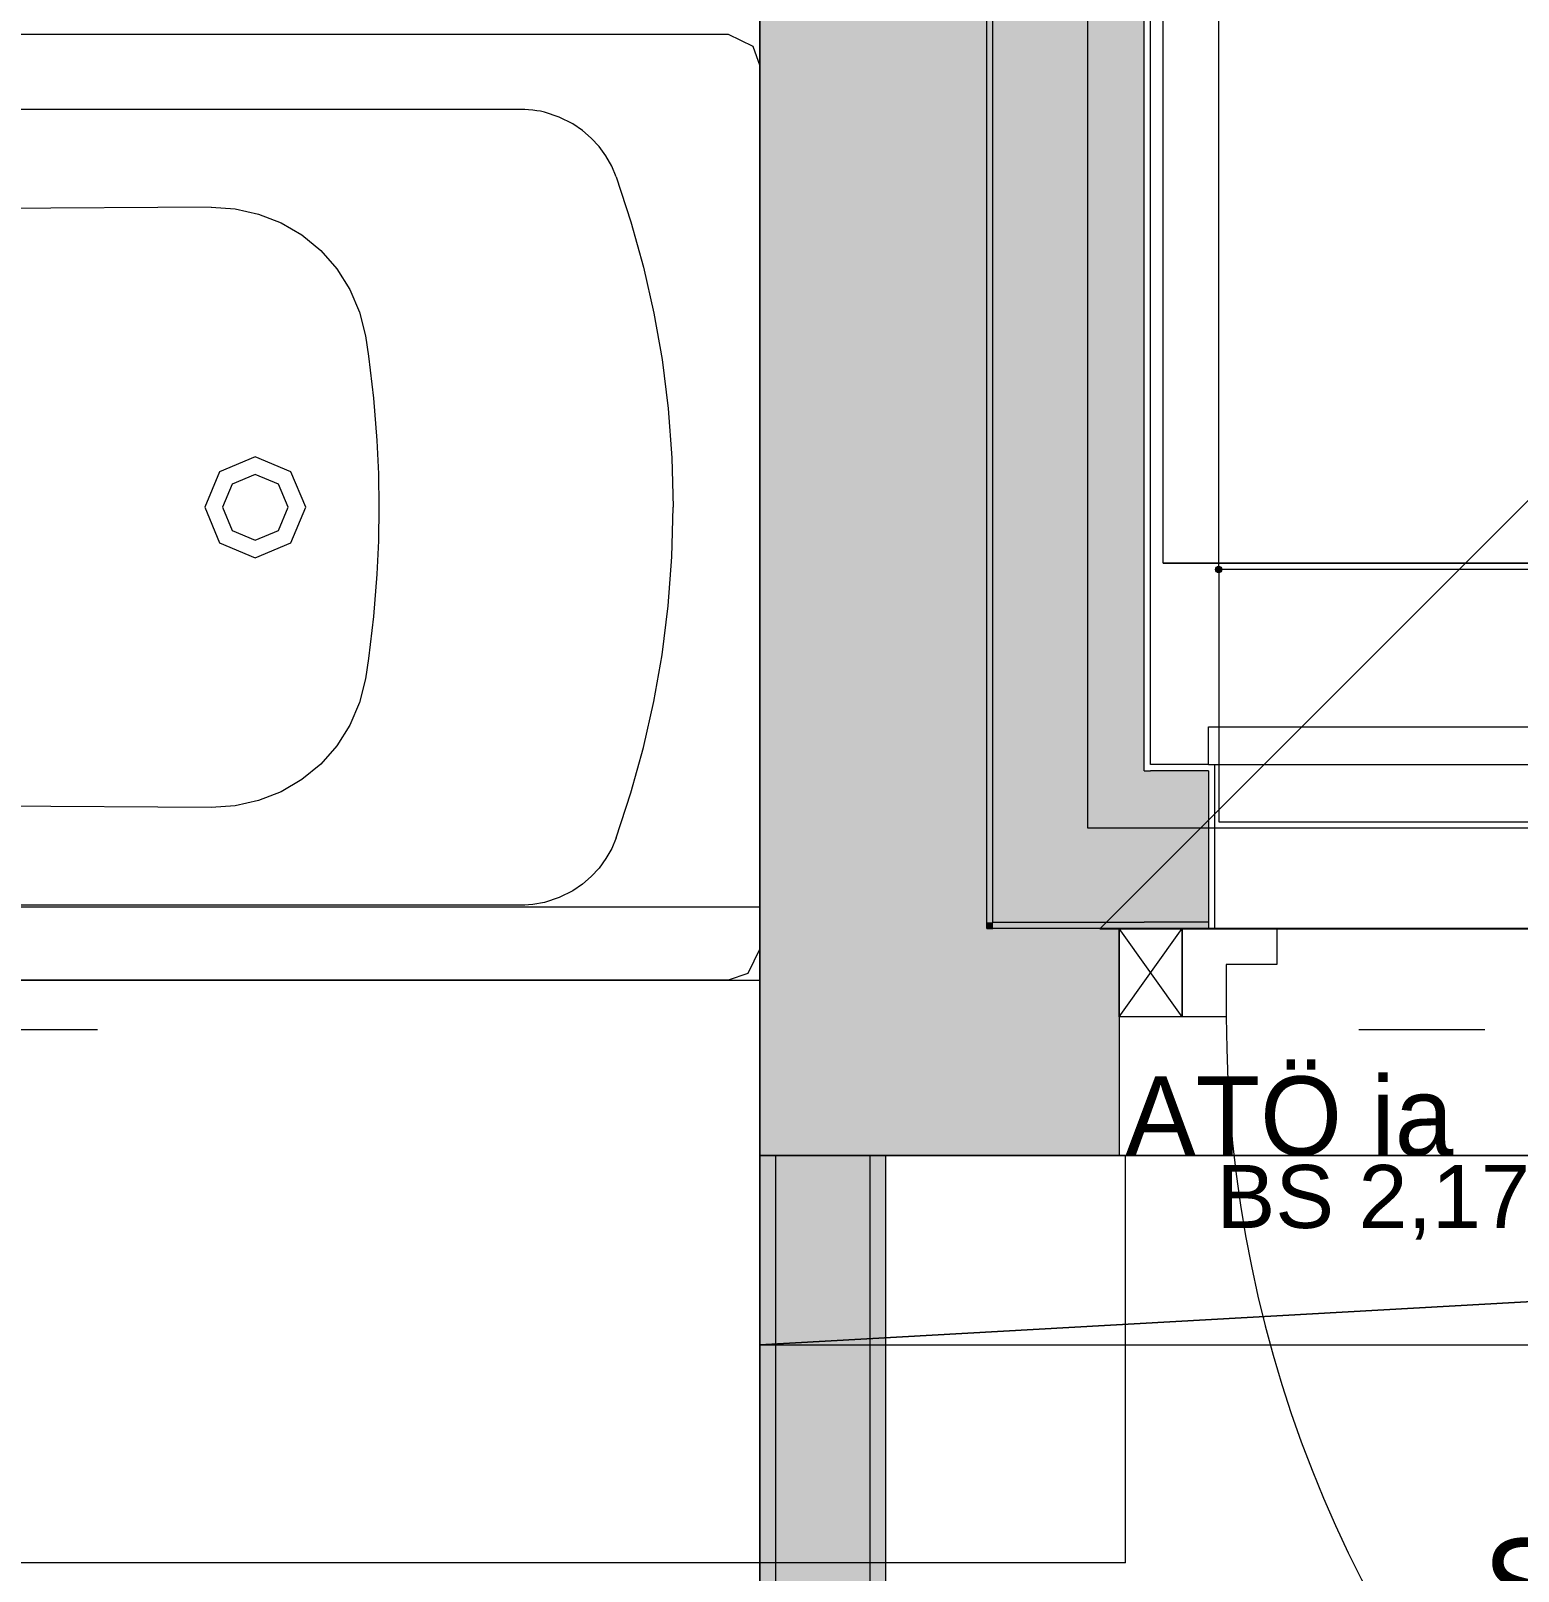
# Model space of a CAD drawing. Header units: metres. Extents: x -4 to 206, y -18 to 45.
# Drawn here: x 37.847 to 39.026, y -4.433 to -3.212 of the extents above; entities that cross this region are included whole.
import ezdxf

# ---------------------------------------------------------------- set-up
doc = ezdxf.new("R2010")
doc.units = ezdxf.units.M
doc.header["$MEASUREMENT"] = 0
for name, pattern in [('Achse', [0.004, 0.002, -0.001, 0, -0.001]), ('Grenzlinie', [0.008, 0.003, -0.005]), ('Schnittlinie', [0.006, 0.003, -0.0015, 0, -0.0015])]:
    doc.linetypes.add(name, pattern=pattern)
for name, color, linetype in [('2._1.DG PP STG2_5_000 Achsraster', 7, 'Continuous'), ('2._1.DG PP STG2_5_110 Wand Aussen', 7, 'Continuous'), ('2._1.DG PP STG2_5_130 Wand Innen', 7, 'Continuous'), ('2._1.DG PP STG2_5_210 Decke', 7, 'Continuous'), ('2._1.DG PP STG2_5_220 Bodenaufbau', 7, 'Continuous'), ('2._1.DG PP STG2_5_220 Bodenaufbau - Außen_ Gefälle', 7, 'Continuous'), ('2._1.DG PP STG2_5_221 Bodenaufbau - Abdichtung', 7, 'Continuous'), ('2._1.DG PP STG2_5_221 Bodenaufbau - Terrassenbelag', 7, 'Continuous'), ('2._1.DG PP STG2_5_270 Deckendurchbruchsymbol', 7, 'Continuous'), ('2._1.DG PP STG2_5_310 Dachkonstruktion massiv', 7, 'Continuous'), ('2._1.DG PP STG2_5_540 Sanitäreinrichtung', 7, 'Continuous'), ('2._1.DG PP STG2_5_611 Entwässerung', 7, 'Continuous'), ('2._1.DG PP STG2_5_815 Raumbegrenzung', 7, 'Continuous'), ('2._1.DG PP STG2_5_945 Einreichplan Beschriftung', 7, 'Continuous'), ('2._1.DG PP STG2_5_955 Polierplan Beschriftung', 7, 'Continuous')]:
    doc.layers.add(name, color=color, linetype=linetype)
doc.styles.add('ERSTELLTER_STIL_1', font='arial.ttf')
doc.styles.add('ERSTELLTER_STIL_2', font='')
doc.styles.get('ERSTELLTER_STIL_2').set_extended_font_data('Eurostile')

msp = doc.modelspace()

# ---------------------------------------------------------------- hatches: boundary and pattern name
at = {"layer": '2._1.DG PP STG2_5_110 Wand Aussen', "linetype": 'Continuous', "lineweight": 13, "true_color": 0xff6400}
for points in [[(38.73, -3.7987), (38.73, -1.3048), (38.61, -1.4519), (38.61, -3.7987)], [(38.73, -3.7987), (38.61, -3.9187), (38.73, -3.9187)], [(38.73, -3.7987), (38.61, -3.7987), (38.61, -3.9187)], [(38.73, -3.9187), (38.781, -3.9187), (38.781, -3.7987), (38.73, -3.7987)]]:
    msp.add_hatch(color=30, dxfattribs=at).paths.add_polyline_path(points)
at = {"layer": '2._1.DG PP STG2_5_110 Wand Aussen', "linetype": 'Continuous', "lineweight": 0, "true_color": 0x373737}
for points in [[(38.61, -3.9187), (38.61, -1.4519), (38.605, -1.4581), (38.605, -3.9187)], [(38.61, -3.9187), (38.605, -3.9237), (38.61, -3.9237)], [(38.61, -3.9187), (38.605, -3.9187), (38.605, -3.9237)], [(38.61, -3.9187), (38.61, -3.9237), (38.71, -3.9237), (38.781, -3.9237), (38.781, -3.9187)]]:
    msp.add_hatch(color=250, dxfattribs=at).paths.add_polyline_path(points)
at = {"layer": '2._1.DG PP STG2_5_110 Wand Aussen', "linetype": 'Continuous', "lineweight": 13, "true_color": 0x3f7f02}
for points in [[(38.605, -3.9237), (38.605, -1.4581), (38.425, -1.6787), (38.425, -3.9237)], [(38.605, -3.9237), (38.425, -4.1037), (38.605, -4.1037)], [(38.605, -3.9237), (38.425, -3.9237), (38.425, -4.1037)], [(38.605, -3.9237), (38.605, -4.1037), (38.71, -4.1037), (38.71, -3.9937), (38.71, -3.9237)]]:
    msp.add_hatch(color=76, dxfattribs=at).paths.add_polyline_path(points)
at = {"layer": '2._1.DG PP STG2_5_130 Wand Innen', "linetype": 'Continuous', "lineweight": 13, "true_color": 0xfb02fe}
for points in [[(38.4375, -5.6648), (38.4375, -4.1037), (38.425, -4.1037), (38.425, -5.6648)], [(38.525, -5.7523), (38.525, -4.1037), (38.5125, -4.1037), (38.5125, -5.7523)]]:
    msp.add_hatch(color=6, dxfattribs=at).paths.add_polyline_path(points)
at = {"layer": '2._1.DG PP STG2_5_130 Wand Innen', "linetype": 'Continuous', "lineweight": 13, "true_color": 0xffaa00}
msp.add_hatch(color=40, dxfattribs=at).paths.add_polyline_path([(38.5125, -5.6773), (38.5125, -4.1037), (38.4375, -4.1037), (38.4375, -5.6773)])
at = {"layer": '2._1.DG PP STG2_5_955 Polierplan Beschriftung', "linetype": 'Continuous', "lineweight": 0, "true_color": 0x000000}
msp.add_hatch(color=18, dxfattribs=at).paths.add_polyline_path([(38.7865, -3.639), (38.7867, -3.64), (38.7873, -3.6408), (38.7881, -3.6413), (38.789, -3.6415), (38.79, -3.6413), (38.7908, -3.6408), (38.7913, -3.64), (38.7915, -3.639), (38.7913, -3.638), (38.7908, -3.6372), (38.79, -3.6367), (38.789, -3.6365), (38.7881, -3.6367), (38.7873, -3.6372), (38.7867, -3.638)])

# ---------------------------------------------------------------- linework, layer by layer
at = {"layer": '2._1.DG PP STG2_5_000 Achsraster', "color": 5, "linetype": 'Achse', "lineweight": 0, "ltscale": 1000}
msp.add_line((31.8, -4.0037), (54.3, -4.0037), dxfattribs=at)
at = {"layer": '2._1.DG PP STG2_5_110 Wand Aussen', "color": 7, "linetype": 'Continuous', "lineweight": 13, "ltscale": 1000}
for p, q in [((38.73, -3.7987), (38.73, -1.3048)), ((38.61, -3.9187), (38.61, -1.4519)), ((38.781, -3.7937), (38.781, -3.7637)), ((38.781, -3.7637), (39.789, -3.7637)), ((38.781, -3.7937), (38.786, -3.7937)), ((38.781, -3.7937), (38.786, -3.7937)), ((38.786, -3.9237), (38.786, -3.7937)), ((38.786, -3.7937), (39.784, -3.7937)), ((38.786, -3.9237), (38.786, -3.7937)), ((38.73, -3.7987), (38.735, -3.7987)), ((38.73, -3.7987), (38.735, -3.7987)), ((38.781, -3.7987), (38.735, -3.7987)), ((38.781, -3.7987), (38.781, -3.9237)), ((38.61, -3.9187), (38.73, -3.9187)), ((38.61, -3.9187), (38.73, -3.9187)), ((38.781, -3.9187), (38.73, -3.9187)), ((38.781, -3.9237), (38.71, -3.9237)), ((38.76, -3.9937), (38.71, -3.9237)), ((38.71, -3.9937), (38.76, -3.9237)), ((38.781, -3.9237), (38.71, -3.9237)), ((38.781, -3.9237), (38.71, -3.9237)), ((38.781, -3.9237), (38.786, -3.9237)), ((38.71, -4.1037), (39.86, -4.1037))]:
    msp.add_line(p, q, dxfattribs=at)
at = {"layer": '2._1.DG PP STG2_5_110 Wand Aussen', "color": 7, "linetype": 'Continuous', "lineweight": 18, "ltscale": 1000}
for p, q in [((38.605, -3.9237), (38.605, -1.4581)), ((38.605, -3.9237), (38.61, -3.9237)), ((38.605, -3.9237), (38.61, -3.9237)), ((38.71, -3.9237), (38.61, -3.9237)), ((38.71, -3.9237), (38.71, -3.9937)), ((38.71, -3.9237), (38.71, -3.9937)), ((38.71, -3.9237), (38.71, -3.9937)), ((38.781, -3.9237), (39.789, -3.9237)), ((38.71, -3.9937), (38.71, -4.1037)), ((38.71, -3.9937), (38.71, -4.1037))]:
    msp.add_line(p, q, dxfattribs=at)
at = {"layer": '2._1.DG PP STG2_5_110 Wand Aussen', "color": 8, "linetype": 'Continuous', "lineweight": 13, "ltscale": 1000}
for p, q in [((38.76, -3.9237), (38.835, -3.9237)), ((38.76, -3.9937), (38.76, -3.9237)), ((38.835, -3.9237), (38.835, -3.9522)), ((38.835, -3.9522), (38.795, -3.9522)), ((38.795, -3.9522), (38.795, -3.9937)), ((38.795, -3.9937), (38.76, -3.9937))]:
    msp.add_line(p, q, dxfattribs=at)
at = {"layer": '2._1.DG PP STG2_5_110 Wand Aussen', "color": 7, "linetype": 'Continuous', "lineweight": 13, "ltscale": 1000, "flags": 128}
for points in [[(38.735, -3.7937), (38.735, -1.2987)], [(38.781, -3.7937), (38.735, -3.7937)]]:
    msp.add_lwpolyline(points, dxfattribs=at)
at = {"layer": '2._1.DG PP STG2_5_110 Wand Aussen', "color": 7, "linetype": 'Continuous', "lineweight": 18, "ltscale": 1000, "flags": 128}
for points in [[(38.425, -1.6787), (38.425, -4.1037)], [(38.425, -4.1037), (38.605, -4.1037)], [(38.605, -4.1037), (38.71, -4.1037)]]:
    msp.add_lwpolyline(points, dxfattribs=at)
at = {"layer": '2._1.DG PP STG2_5_110 Wand Aussen', "color": 7, "linetype": 'Continuous', "lineweight": 13, "ltscale": 1000, "flags": 128}
msp.add_lwpolyline([(38.76, -3.9937), (38.71, -3.9937), (38.71, -3.9237), (38.76, -3.9237)], close=True, dxfattribs=at)
at = {"layer": '2._1.DG PP STG2_5_110 Wand Aussen', "color": 7, "linetype": 'Continuous', "lineweight": 13, "ltscale": 1000}
msp.add_arc((39.775, -3.9937), 0.98, 180, 270, dxfattribs=at)
at = {"layer": '2._1.DG PP STG2_5_130 Wand Innen', "color": 7, "linetype": 'Continuous', "lineweight": 18, "ltscale": 1000}
for p, q in [((38.4375, -4.1037), (38.4375, -5.6773)), ((38.5125, -5.6773), (38.5125, -4.1037))]:
    msp.add_line(p, q, dxfattribs=at)
at = {"layer": '2._1.DG PP STG2_5_130 Wand Innen', "color": 7, "linetype": 'Continuous', "lineweight": 18, "ltscale": 1000, "flags": 128}
for points in [[(38.425, -4.1037), (38.425, -5.6648)], [(38.425, -4.1037), (38.4375, -4.1037)], [(38.4375, -4.1037), (38.5125, -4.1037)], [(38.5125, -4.1037), (38.525, -4.1037)], [(38.525, -5.7648), (38.525, -4.1037)]]:
    msp.add_lwpolyline(points, dxfattribs=at)
at = {"layer": '2._1.DG PP STG2_5_210 Decke', "color": 7, "linetype": 'Continuous', "lineweight": 13, "ltscale": 1000, "true_color": 0xf4f4f4, "flags": 128}
for points in [[(38.685, -2.4937), (38.685, -3.8437), (40.895, -3.8437), (43.455, -3.8437), (45.685, -3.8437), (45.685, -2.5737), (45.405, -2.5737), (45.405, -1.5487), (45.395, -1.5487), (45.395, -1.0837), (44.275, -1.0837), (44.275, -2.3837), (44.145, -2.3837), (44.145, -2.5637), (43.645, -2.5637), (43.645, -2.4237), (40.595, -2.4237), (40.595, -2.5237), (40.015, -2.5237), (40.015, -1.0737), (38.935, -1.0737), (38.935, -2.1437), (38.875, -2.1437), (38.875, -2.4937)], [(33.485, -1.9936), (33.4967, -11.3837), (42.835, -11.3837), (42.835, -10.8837), (45.685, -10.8837), (45.685, -9.9837), (52.0258, -9.9837), (52.06, -1.993), (52.0632, -1.4987), (45.765, -1.4987), (45.765, -3.9237), (43.155, -3.9237), (43.155, -5.8737), (41.175, -5.8737), (41.175, -3.9237), (38.605, -3.9237), (38.605, -1.4987), (33.485, -1.4987)]]:
    msp.add_lwpolyline(points, close=True, dxfattribs=at)
at = {"layer": '2._1.DG PP STG2_5_210 Decke', "color": 7, "linetype": 'Schnittlinie', "lineweight": 13, "ltscale": 1000, "flags": 128}
msp.add_lwpolyline([(38.685, -3.8437), (40.915, -3.8437), (43.435, -3.8437), (45.685, -3.8437), (45.685, -2.5737), (45.405, -2.5737), (45.405, -1.0737), (38.935, -1.0737), (38.935, -2.5337), (38.685, -2.5337)], close=True, dxfattribs=at)
at = {"layer": '2._1.DG PP STG2_5_220 Bodenaufbau', "color": 7, "linetype": 'Continuous', "lineweight": 13, "ltscale": 1000, "true_color": 0xf4f4f4, "flags": 128}
msp.add_lwpolyline([(38.425, -1.6787), (33.6646, -1.6787), (33.6765, -11.2037), (42.655, -11.2037), (42.655, -10.7037), (45.505, -10.7037), (45.505, -9.8037), (51.8466, -9.8037), (51.8814, -1.6787), (45.945, -1.6787), (45.945, -4.1037), (43.335, -4.1037), (43.335, -6.0537), (40.995, -6.0537), (40.995, -4.1037), (38.425, -4.1037)], close=True, dxfattribs=at)
at = {"layer": '2._1.DG PP STG2_5_220 Bodenaufbau - Außen_ Gefälle', "color": 7, "linetype": 'Schnittlinie', "lineweight": 13, "ltscale": 1000, "flags": 128}
msp.add_lwpolyline([(38.685, -2.5337), (38.685, -3.8437), (40.915, -3.8437), (40.915, -3.5937), (43.435, -3.5937), (43.435, -3.8437), (45.685, -3.8437), (45.685, -2.5737), (45.405, -2.5737), (45.405, -1.0737), (38.935, -1.0737), (38.935, -2.5337)], close=True, dxfattribs=at)
at = {"layer": '2._1.DG PP STG2_5_221 Bodenaufbau - Abdichtung', "color": 171, "linetype": 'Schnittlinie', "lineweight": 13, "ltscale": 1000, "true_color": 0x6c6cff, "flags": 128}
for points in [[(40.145, -2.4737), (38.6948, -3.9239)], [(38.695, -3.9237), (40.145, -2.4737)], [(38.605, -3.9237), (38.605, -2.5337)], [(38.6948, -3.9239), (38.605, -3.9237)], [(38.6948, -3.9239), (41.225, -3.9239)], [(41.225, -3.9237), (38.695, -3.9237)]]:
    msp.add_lwpolyline(points, dxfattribs=at)
at = {"layer": '2._1.DG PP STG2_5_221 Bodenaufbau - Terrassenbelag', "color": 7, "linetype": 'Continuous', "lineweight": 18, "ltscale": 1000, "flags": 128}
for points in [[(38.7449, -3.634), (38.7449, -2.4737)], [(39.784, -3.634), (38.7449, -3.634)], [(39.784, -3.6342), (38.7449, -3.6342)]]:
    msp.add_lwpolyline(points, dxfattribs=at)
at = {"layer": '2._1.DG PP STG2_5_270 Deckendurchbruchsymbol', "color": 1, "linetype": 'Continuous', "lineweight": 0, "ltscale": 1000, "flags": 128}
for points in [[(40.4798, -4.1384), (40.595, -4.1037), (38.425, -4.1037), (38.425, -4.2537)], [(38.425, -4.2537), (40.595, -4.2537), (40.595, -4.1037), (40.4798, -4.1384)]]:
    msp.add_lwpolyline(points, close=True, dxfattribs=at)
at = {"layer": '2._1.DG PP STG2_5_310 Dachkonstruktion massiv', "color": 8, "linetype": 'Schnittlinie', "lineweight": 13, "ltscale": 1000}
msp.add_line((37.8142, -3.9065), (38.425, -3.9065), dxfattribs=at)
at = {"layer": '2._1.DG PP STG2_5_310 Dachkonstruktion massiv', "color": 8, "linetype": 'Schnittlinie', "lineweight": 13, "ltscale": 1000, "flags": 128}
for points in [[(38.715, -4.4265), (36.1848, -4.4265), (36.1848, -2.5387)], [(38.715, -4.4265), (38.715, -4.1037)]]:
    msp.add_lwpolyline(points, dxfattribs=at)
at = {"layer": '2._1.DG PP STG2_5_540 Sanitäreinrichtung', "color": 150, "linetype": 'Continuous', "lineweight": 13, "ltscale": 1000, "true_color": 0x0f7ffe}
for p, q in [((38.2355, -3.2743), (36.9146, -3.2743)), ((38.2387, -3.2743), (38.2355, -3.2743)), ((38.2418, -3.2745), (38.2387, -3.2743)), ((38.245, -3.2748), (38.2418, -3.2745)), ((38.2482, -3.2753), (38.245, -3.2748)), ((38.2513, -3.2758), (38.2482, -3.2753)), ((38.2544, -3.2765), (38.2513, -3.2758)), ((38.266, -3.2803), (38.2544, -3.2765)), ((38.2769, -3.2857), (38.266, -3.2803)), ((38.2845, -3.2909), (38.2769, -3.2857)), ((38.2915, -3.297), (38.2845, -3.2909)), ((38.2977, -3.3038), (38.2915, -3.297)), ((38.3031, -3.3112), (38.2977, -3.3038)), ((38.3077, -3.3192), (38.3031, -3.3112)), ((38.3112, -3.3277), (38.3077, -3.3192)), ((38.3112, -3.3277), (38.3229, -3.3633)), ((37.9901, -3.3518), (37.695, -3.3534)), ((37.9901, -3.3518), (38.0092, -3.3531)), ((38.0092, -3.3531), (38.0277, -3.3573)), ((38.0277, -3.3573), (38.0455, -3.3643)), ((38.0455, -3.3643), (38.0619, -3.3738)), ((38.3229, -3.3633), (38.3329, -3.3993)), ((38.0619, -3.3738), (38.0769, -3.3862)), ((38.0769, -3.3862), (38.0897, -3.4007)), ((38.0897, -3.4007), (38.1001, -3.4171)), ((38.3329, -3.3993), (38.3411, -3.4358)), ((38.1001, -3.4171), (38.1077, -3.4349)), ((38.1077, -3.4349), (38.1123, -3.4537)), ((38.3411, -3.4358), (38.3476, -3.4726)), ((38.1123, -3.4537), (38.1147, -3.4698)), ((38.1147, -3.4698), (38.1188, -3.5033)), ((38.3476, -3.4726), (38.3525, -3.5115)), ((38.1188, -3.5033), (38.1215, -3.5368)), ((38.3525, -3.5115), (38.3554, -3.5506)), ((38.1215, -3.5368), (38.1227, -3.5633)), ((38.3554, -3.5506), (38.3564, -3.5897)), ((38.1227, -3.5633), (38.1231, -3.5897)), ((38.1231, -3.5897), (38.1227, -3.6162)), ((38.3554, -3.6289), (38.3564, -3.5897)), ((38.1227, -3.6162), (38.1215, -3.6426)), ((38.3525, -3.6679), (38.3554, -3.6289)), ((38.1215, -3.6426), (38.1188, -3.6762)), ((38.3476, -3.7068), (38.3525, -3.6679)), ((38.1188, -3.6762), (38.1147, -3.7096)), ((38.1147, -3.7096), (38.1123, -3.7257)), ((38.3411, -3.7437), (38.3476, -3.7068)), ((38.1123, -3.7257), (38.1077, -3.7445)), ((38.1077, -3.7445), (38.1001, -3.7624)), ((38.3329, -3.7801), (38.3411, -3.7437)), ((38.1001, -3.7624), (38.0897, -3.7788)), ((38.0897, -3.7788), (38.0769, -3.7933)), ((38.3229, -3.8162), (38.3329, -3.7801)), ((38.0769, -3.7933), (38.0619, -3.8056)), ((38.0619, -3.8056), (38.0455, -3.8152)), ((38.0277, -3.8222), (38.0092, -3.8263)), ((38.0455, -3.8152), (38.0277, -3.8222)), ((38.3112, -3.8517), (38.3229, -3.8162)), ((37.9901, -3.8277), (37.695, -3.826)), ((38.0092, -3.8263), (37.9901, -3.8277)), ((38.3112, -3.8517), (38.3077, -3.8602)), ((38.3031, -3.8682), (38.2977, -3.8757)), ((38.3077, -3.8602), (38.3031, -3.8682)), ((38.2915, -3.8825), (38.2845, -3.8885)), ((38.2977, -3.8757), (38.2915, -3.8825)), ((38.2769, -3.8937), (38.266, -3.8991)), ((38.2845, -3.8885), (38.2769, -3.8937)), ((38.2355, -3.9051), (36.9146, -3.9051)), ((38.2387, -3.9051), (38.2355, -3.9051)), ((38.2418, -3.9049), (38.2387, -3.9051)), ((38.245, -3.9046), (38.2418, -3.9049)), ((38.2482, -3.9042), (38.245, -3.9046)), ((38.2513, -3.9036), (38.2482, -3.9042)), ((38.2544, -3.9029), (38.2513, -3.9036)), ((38.266, -3.8991), (38.2544, -3.9029))]:
    msp.add_line(p, q, dxfattribs=at)
at = {"layer": '2._1.DG PP STG2_5_540 Sanitäreinrichtung', "color": 150, "linetype": 'Continuous', "lineweight": 13, "ltscale": 1000, "true_color": 0x0f7ffe, "flags": 128}
for points in [[(36.725, -3.9648), (36.725, -2.0487), (38.425, -2.0487), (38.425, -3.9648)], [(38.065, -3.5897), (38.0533, -3.5615), (38.025, -3.5497), (37.9967, -3.5615), (37.985, -3.5897), (37.9967, -3.618), (38.025, -3.6297), (38.0533, -3.618)], [(37.775, -3.9648), (37.775, -5.6648), (38.425, -5.6648), (38.425, -3.9648)]]:
    msp.add_lwpolyline(points, close=True, dxfattribs=at)
for points in [[(36.7344, -3.2202), (36.75, -3.2147), (38.4, -3.2147), (38.4196, -3.2241), (38.425, -3.2397), (38.425, -3.9397), (38.4156, -3.9593)], [(38.051, -3.5897), (38.0434, -3.5714), (38.025, -3.5637), (38.0066, -3.5714)], [(38.0066, -3.5714), (37.999, -3.5897), (38.0066, -3.6081), (38.025, -3.6158), (38.0434, -3.6081)], [(38.0434, -3.6081), (38.051, -3.5897)], [(38.4156, -3.9593), (38.4, -3.9647), (36.75, -3.9647)]]:
    msp.add_lwpolyline(points, dxfattribs=at)
at = {"layer": '2._1.DG PP STG2_5_611 Entwässerung', "color": 7, "linetype": 'Grenzlinie', "lineweight": 13, "ltscale": 1000, "flags": 128}
msp.add_lwpolyline([(38.789, -3.839), (39.779, -3.839), (39.779, -3.639), (38.789, -3.639)], close=True, dxfattribs=at)
at = {"layer": '2._1.DG PP STG2_5_815 Raumbegrenzung', "color": 8, "linetype": 'Schnittlinie', "lineweight": 13, "ltscale": 1000, "flags": 128}
msp.add_lwpolyline([(38.425, -5.6648), (38.425, -2.3337), (36.725, -2.3337), (36.2808, -2.3337)], dxfattribs=at)
at = {"layer": '2._1.DG PP STG2_5_955 Polierplan Beschriftung', "color": 7, "linetype": 'Continuous', "lineweight": 13, "ltscale": 1000}
msp.add_line((38.789, -3.6365), (38.789, -3.039), dxfattribs=at)
msp.add_circle((38.789, -3.639), 0.0025, dxfattribs=at)

# ---------------------------------------------------------------- texts
at = {"layer": '2._1.DG PP STG2_5_110 Wand Aussen', "color": 7, "linetype": 'Continuous', "lineweight": 13, "insert": (39.5472, -4.4963), "char_height": 0.075, "attachment_point": 9, "style": 'ERSTELLTER_STIL_2'}
msp.add_mtext('\\A1;{\\pqr;\\pt0;\\fEurostile|b0|i0|c0|p0;\\W1.000000;STUK +7,73}', dxfattribs=at)
at = {"layer": '2._1.DG PP STG2_5_270 Deckendurchbruchsymbol', "color": 1, "linetype": 'Continuous', "lineweight": 0, "insert": (39.1055, -4.1757), "char_height": 0.05, "attachment_point": 8, "style": 'ERSTELLTER_STIL_1'}
msp.add_mtext('\\A1;{\\pqc;\\pt0;\\fArial|b0|i0|c0|p0;\\W1.000000;BS 2,17\\fArial|b0|i0|c0|p0;\\W1.000000;\\A1{\\H.66x;\\S^  ;}\\fArial|b0|i0|c0|p0;\\W1.000000; /0,15\\fArial|b0|i0|c0|p0;\\W1.000000;\\A1{\\H.66x;\\S^  ;}\\fArial|b0|i0|c0|p0;\\W1.000000; /0,04\\fArial|b0|i0|c0|p0;\\W1.000000;\\A1{\\H.66x;\\S^  ;}}', dxfattribs=at)
at = {"layer": '2._1.DG PP STG2_5_945 Einreichplan Beschriftung', "color": 5, "linetype": 'Continuous', "lineweight": 0, "insert": (38.715, -4.1043), "char_height": 0.0625, "attachment_point": 7, "style": 'ERSTELLTER_STIL_2'}
msp.add_mtext('\\A1;{\\pql;\\fEurostile|b0|i0|c0|p0;\\W1.000000;ATÖ ia}', dxfattribs=at)

doc.saveas('drawing.dxf')
